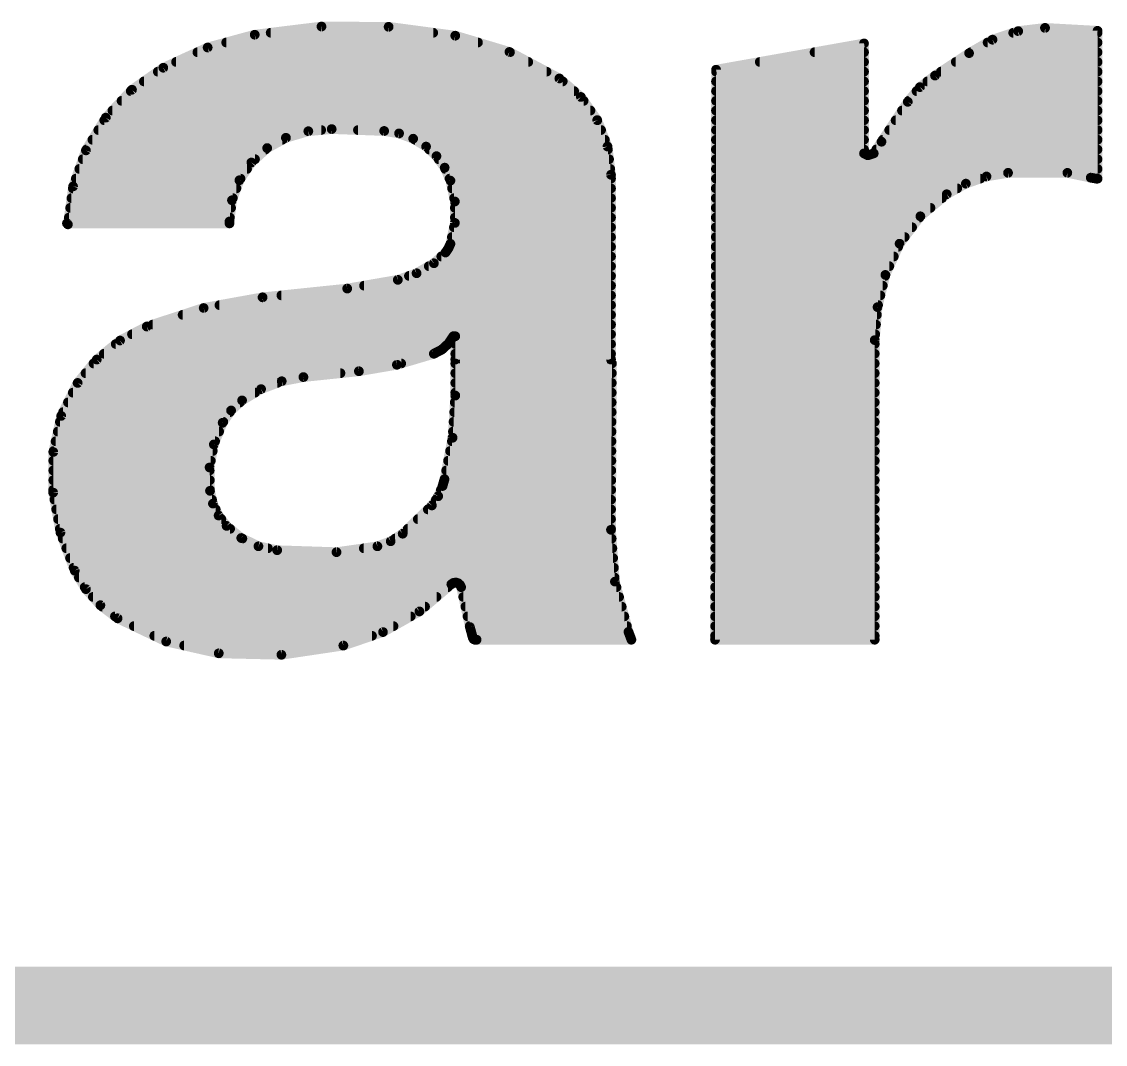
# Model space of a CAD drawing. Header units: inches. Extents: x 2 to 53, y 0 to 38.6.
# Drawn here: x 16.4781 to 16.5895, y 11.3195 to 11.4246 of the extents above; entities that cross this region are included whole.
import ezdxf

# ---------------------------------------------------------------- set-up
doc = ezdxf.new("R2010")
doc.units = ezdxf.units.IN
doc.header["$LTSCALE"] = 0.1
doc.header["$MEASUREMENT"] = 0
doc.layers.add('20', color=7, linetype='Continuous')
doc.layers.add('21', color=7, linetype='Continuous')

msp = doc.modelspace()

# ---------------------------------------------------------------- linework, layer by layer
at = {"layer": '20', "const_width": 0.008}
msp.add_lwpolyline([(14.93919, 11.32346), (18.45634, 11.32346)], dxfattribs=at)
at = {"layer": '21', "const_width": 0.001}
for points in [[(16.50892, 11.4241), (16.50206, 11.42326)], [(16.5037, 11.42346), (16.5204, 11.42346)], [(16.51582, 11.42407), (16.50892, 11.4241)], [(16.52267, 11.42316), (16.51582, 11.42407)], [(16.57787, 11.42275), (16.58051, 11.42363)], [(16.58, 11.42346), (16.58867, 11.42346)], [(16.58051, 11.42363), (16.58327, 11.42396)], [(16.58327, 11.42396), (16.58867, 11.42366)], [(16.58867, 11.42366), (16.58867, 11.40846)], [(16.50206, 11.42326), (16.49723, 11.42195)], [(16.49913, 11.42246), (16.525, 11.42246)], [(16.52823, 11.42149), (16.52267, 11.42316)], [(16.54947, 11.41966), (16.56467, 11.42236)], [(16.56467, 11.42236), (16.56467, 11.41106)], [(16.57547, 11.42136), (16.57787, 11.42275)], [(16.57737, 11.42246), (16.58867, 11.42246)], [(16.49723, 11.42195), (16.49267, 11.41986)], [(16.49617, 11.42146), (16.52829, 11.42146)], [(16.53336, 11.41876), (16.52823, 11.42149)], [(16.55959, 11.42146), (16.56467, 11.42146)], [(16.57197, 11.41906), (16.57547, 11.42136)], [(16.57564, 11.42146), (16.58867, 11.42146)], [(16.49398, 11.42046), (16.53017, 11.42046)], [(16.55396, 11.42046), (16.56467, 11.42046)], [(16.5741, 11.42046), (16.58867, 11.42046)], [(16.49267, 11.41986), (16.48945, 11.4176)], [(16.4921, 11.41946), (16.53205, 11.41946)], [(16.54936, 11.36106), (16.54947, 11.41966)], [(16.54947, 11.41946), (16.56467, 11.41946)], [(16.57041, 11.41787), (16.57197, 11.41906)], [(16.57258, 11.41946), (16.58867, 11.41946)], [(16.49067, 11.41846), (16.53371, 11.41846)], [(16.53558, 11.41686), (16.53336, 11.41876)], [(16.54946, 11.41846), (16.56467, 11.41846)], [(16.56917, 11.41636), (16.57041, 11.41787)], [(16.57118, 11.41846), (16.58867, 11.41846)], [(16.48945, 11.4176), (16.48676, 11.41473)], [(16.48932, 11.41746), (16.53488, 11.41746)], [(16.53726, 11.41448), (16.53558, 11.41686)], [(16.54946, 11.41746), (16.56467, 11.41746)], [(16.57007, 11.41746), (16.58867, 11.41746)], [(16.48838, 11.41646), (16.53586, 11.41646)], [(16.54946, 11.41646), (16.56467, 11.41646)], [(16.56647, 11.41226), (16.56917, 11.41636)], [(16.56925, 11.41646), (16.58867, 11.41646)], [(16.48676, 11.41473), (16.48471, 11.41137)], [(16.4866, 11.41446), (16.53726, 11.41446)], [(16.48744, 11.41546), (16.53656, 11.41546)], [(16.53831, 11.41176), (16.53726, 11.41448)], [(16.54946, 11.41546), (16.56467, 11.41546)], [(16.54946, 11.41446), (16.56467, 11.41446)], [(16.56792, 11.41446), (16.58867, 11.41446)], [(16.56857, 11.41546), (16.58867, 11.41546)], [(16.48599, 11.41346), (16.50889, 11.41346)], [(16.50527, 11.41266), (16.50757, 11.41334)], [(16.50757, 11.41334), (16.50997, 11.41356)], [(16.50997, 11.41356), (16.51536, 11.41336)], [(16.51267, 11.41346), (16.53765, 11.41346)], [(16.51536, 11.41336), (16.51689, 11.41311)], [(16.54946, 11.41346), (16.56467, 11.41346)], [(16.56726, 11.41346), (16.58867, 11.41346)], [(16.48538, 11.41246), (16.5049, 11.41246)], [(16.50334, 11.4116), (16.50527, 11.41266)], [(16.51689, 11.41311), (16.51835, 11.41257)], [(16.51835, 11.41257), (16.51967, 11.41176)], [(16.51852, 11.41246), (16.53804, 11.41246)], [(16.54945, 11.41246), (16.56467, 11.41246)], [(16.56567, 11.41106), (16.56647, 11.41226)], [(16.5666, 11.41246), (16.58867, 11.41246)], [(16.48471, 11.41137), (16.4834, 11.40766)], [(16.48477, 11.41146), (16.50318, 11.41146)], [(16.50172, 11.41012), (16.50334, 11.4116)], [(16.51967, 11.41176), (16.52073, 11.41077)], [(16.51999, 11.41146), (16.53835, 11.41146)], [(16.53867, 11.40886), (16.53831, 11.41176)], [(16.54945, 11.41146), (16.56467, 11.41146)], [(16.56467, 11.41106), (16.56506, 11.41086)], [(16.56506, 11.41086), (16.56567, 11.41106)], [(16.56593, 11.41146), (16.58867, 11.41146)], [(16.48439, 11.41046), (16.50209, 11.41046)], [(16.50049, 11.4083), (16.50172, 11.41012)], [(16.52073, 11.41077), (16.52158, 11.40959)], [(16.52096, 11.41046), (16.53847, 11.41046)], [(16.54945, 11.41046), (16.58867, 11.41046)], [(16.48404, 11.40946), (16.50127, 11.40946)], [(16.52158, 11.40959), (16.52217, 11.40826)], [(16.52163, 11.40946), (16.53859, 11.40946)], [(16.53867, 11.38986), (16.53867, 11.40886)], [(16.54945, 11.40946), (16.58867, 11.40946)], [(16.57947, 11.40906), (16.57725, 11.40869)], [(16.58556, 11.40906), (16.57947, 11.40906)], [(16.58797, 11.40856), (16.58556, 11.40906)], [(16.48368, 11.40846), (16.5006, 11.40846)], [(16.49973, 11.40624), (16.50049, 11.4083)], [(16.52208, 11.40846), (16.53867, 11.40846)], [(16.52217, 11.40826), (16.52263, 11.40611)], [(16.54945, 11.40846), (16.57661, 11.40846)], [(16.57513, 11.40795), (16.57317, 11.40686)], [(16.57725, 11.40869), (16.57513, 11.40795)], [(16.58856, 11.40846), (16.58797, 11.40856)], [(16.58867, 11.40846), (16.58856, 11.40846)], [(16.58856, 11.40846), (16.58867, 11.40846)], [(16.4834, 11.40766), (16.48286, 11.40376)], [(16.48337, 11.40746), (16.50018, 11.40746)], [(16.52234, 11.40746), (16.53867, 11.40746)], [(16.54944, 11.40746), (16.57425, 11.40746)], [(16.57317, 11.40686), (16.57046, 11.40459)], [(16.4831, 11.40546), (16.49963, 11.40546)], [(16.48323, 11.40646), (16.49981, 11.40646)], [(16.49947, 11.40406), (16.49973, 11.40624)], [(16.52255, 11.40646), (16.53867, 11.40646)], [(16.52263, 11.40611), (16.52263, 11.40391)], [(16.52263, 11.40546), (16.53867, 11.40546)], [(16.54944, 11.40646), (16.57269, 11.40646)], [(16.54944, 11.40546), (16.5715, 11.40546)], [(16.48296, 11.40446), (16.49951, 11.40446)], [(16.52263, 11.40446), (16.53867, 11.40446)], [(16.54944, 11.40446), (16.57037, 11.40446)], [(16.57046, 11.40459), (16.56833, 11.40178)], [(16.48277, 11.40386), (16.49947, 11.40386)], [(16.48286, 11.40376), (16.48277, 11.40386)], [(16.49947, 11.40386), (16.49947, 11.40406)], [(16.52263, 11.40391), (16.52217, 11.40176)], [(16.52253, 11.40346), (16.53867, 11.40346)], [(16.54944, 11.40346), (16.56961, 11.40346)], [(16.52232, 11.40246), (16.53867, 11.40246)], [(16.54944, 11.40246), (16.56885, 11.40246)], [(16.52196, 11.40129), (16.52167, 11.40086)], [(16.52217, 11.40176), (16.52196, 11.40129)], [(16.52204, 11.40146), (16.53867, 11.40146)], [(16.54943, 11.40146), (16.56818, 11.40146)], [(16.56833, 11.40178), (16.56686, 11.39856)], [(16.52167, 11.40086), (16.52047, 11.39976)], [(16.52123, 11.40046), (16.53867, 11.40046)], [(16.54943, 11.40046), (16.56773, 11.40046)], [(16.52047, 11.39976), (16.51869, 11.39874)], [(16.51995, 11.39946), (16.53867, 11.39946)], [(16.54943, 11.39946), (16.56727, 11.39946)], [(16.51677, 11.39806), (16.51156, 11.39716)], [(16.51869, 11.39874), (16.51677, 11.39806)], [(16.51791, 11.39846), (16.53867, 11.39846)], [(16.54943, 11.39846), (16.56684, 11.39846)], [(16.56686, 11.39856), (16.56606, 11.39525)], [(16.51156, 11.39716), (16.50286, 11.39626)], [(16.5133, 11.39746), (16.53867, 11.39746)], [(16.54943, 11.39746), (16.5666, 11.39746)], [(16.50286, 11.39626), (16.49681, 11.39517)], [(16.49844, 11.39546), (16.53867, 11.39546)], [(16.5048, 11.39646), (16.53867, 11.39646)], [(16.54942, 11.39546), (16.56611, 11.39546)], [(16.54943, 11.39646), (16.56635, 11.39646)], [(16.49681, 11.39517), (16.49097, 11.39326)], [(16.49465, 11.39446), (16.53867, 11.39446)], [(16.54942, 11.39446), (16.56599, 11.39446)], [(16.56606, 11.39525), (16.56577, 11.39186)], [(16.49097, 11.39326), (16.48822, 11.39182)], [(16.49158, 11.39346), (16.53867, 11.39346)], [(16.54942, 11.39346), (16.5659, 11.39346)], [(16.48945, 11.39246), (16.53867, 11.39246)], [(16.52196, 11.3915), (16.52247, 11.39226)], [(16.52247, 11.39226), (16.52267, 11.39226)], [(16.52267, 11.39226), (16.52267, 11.38986)], [(16.54942, 11.39246), (16.56582, 11.39246)], [(16.48822, 11.39182), (16.48582, 11.38986)], [(16.48778, 11.39146), (16.52192, 11.39146)], [(16.52128, 11.39088), (16.52196, 11.3915)], [(16.52267, 11.39146), (16.53867, 11.39146)], [(16.54942, 11.39146), (16.56577, 11.39146)], [(16.56577, 11.39186), (16.56577, 11.36106)], [(16.48656, 11.39046), (16.52047, 11.39046)], [(16.51667, 11.38933), (16.52047, 11.39046)], [(16.52047, 11.39046), (16.52128, 11.39088)], [(16.52267, 11.39046), (16.53867, 11.39046)], [(16.54942, 11.39046), (16.56577, 11.39046)], [(16.48582, 11.38986), (16.48386, 11.38746)], [(16.4855, 11.38946), (16.51711, 11.38946)], [(16.51277, 11.38866), (16.51667, 11.38933)], [(16.52267, 11.38986), (16.53867, 11.38986)], [(16.53877, 11.38946), (16.52267, 11.38946)], [(16.52267, 11.38946), (16.52267, 11.38616)], [(16.53867, 11.37236), (16.53877, 11.38946)], [(16.54941, 11.38946), (16.56577, 11.38946)], [(16.48468, 11.38846), (16.51087, 11.38846)], [(16.50484, 11.38763), (16.50706, 11.38806)], [(16.50706, 11.38806), (16.51277, 11.38866)], [(16.52267, 11.38846), (16.53876, 11.38846)], [(16.54941, 11.38846), (16.56577, 11.38846)], [(16.48386, 11.38746), (16.48218, 11.38407)], [(16.48386, 11.38746), (16.50438, 11.38746)], [(16.50077, 11.38566), (16.50271, 11.38683)], [(16.50271, 11.38683), (16.50484, 11.38763)], [(16.52267, 11.38746), (16.53875, 11.38746)], [(16.54941, 11.38746), (16.56577, 11.38746)], [(16.48287, 11.38546), (16.50055, 11.38546)], [(16.48337, 11.38646), (16.5021, 11.38646)], [(16.49963, 11.38463), (16.50077, 11.38566)], [(16.52267, 11.38616), (16.52239, 11.38183)], [(16.52262, 11.38546), (16.53874, 11.38546)], [(16.52267, 11.38646), (16.53875, 11.38646)], [(16.54941, 11.38646), (16.56577, 11.38646)], [(16.54941, 11.38546), (16.56577, 11.38546)], [(16.48237, 11.38446), (16.49952, 11.38446)], [(16.49877, 11.38336), (16.49963, 11.38463)], [(16.52256, 11.38446), (16.53874, 11.38446)], [(16.5494, 11.38446), (16.56577, 11.38446)], [(16.48218, 11.38407), (16.48136, 11.38036)], [(16.48204, 11.38346), (16.49883, 11.38346)], [(16.49786, 11.38113), (16.49877, 11.38336)], [(16.52249, 11.38346), (16.53873, 11.38346)], [(16.5494, 11.38346), (16.56577, 11.38346)], [(16.48182, 11.38246), (16.4984, 11.38246)], [(16.52243, 11.38246), (16.53873, 11.38246)], [(16.5494, 11.38246), (16.56577, 11.38246)], [(16.4816, 11.38146), (16.49799, 11.38146)], [(16.49742, 11.37877), (16.49786, 11.38113)], [(16.52239, 11.38183), (16.52156, 11.37756)], [(16.52232, 11.38146), (16.53872, 11.38146)], [(16.5494, 11.38146), (16.56577, 11.38146)], [(16.48136, 11.38036), (16.48135, 11.37619)], [(16.48139, 11.38046), (16.49774, 11.38046)], [(16.52213, 11.38046), (16.53871, 11.38046)], [(16.5494, 11.38046), (16.56577, 11.38046)], [(16.48136, 11.37946), (16.49755, 11.37946)], [(16.49747, 11.37636), (16.49742, 11.37877)], [(16.52193, 11.37946), (16.53871, 11.37946)], [(16.5494, 11.37946), (16.56577, 11.37946)], [(16.48136, 11.37846), (16.49743, 11.37846)], [(16.52174, 11.37846), (16.5387, 11.37846)], [(16.54939, 11.37846), (16.56577, 11.37846)], [(16.48136, 11.37746), (16.49745, 11.37746)], [(16.52136, 11.37686), (16.52091, 11.37581)], [(16.52156, 11.37756), (16.52136, 11.37686)], [(16.52154, 11.37746), (16.5387, 11.37746)], [(16.54939, 11.37746), (16.56577, 11.37746)], [(16.48135, 11.37646), (16.49746, 11.37646)], [(16.48135, 11.37619), (16.4821, 11.37207)], [(16.48148, 11.37546), (16.49767, 11.37546)], [(16.49777, 11.37505), (16.49747, 11.37636)], [(16.52091, 11.37581), (16.52027, 11.37486)], [(16.52068, 11.37546), (16.53868, 11.37546)], [(16.52119, 11.37646), (16.53869, 11.37646)], [(16.54939, 11.37646), (16.56577, 11.37646)], [(16.54939, 11.37546), (16.56577, 11.37546)], [(16.48166, 11.37446), (16.49805, 11.37446)], [(16.49835, 11.37383), (16.49777, 11.37505)], [(16.52027, 11.37486), (16.51727, 11.37196)], [(16.51985, 11.37446), (16.53868, 11.37446)], [(16.54939, 11.37446), (16.56577, 11.37446)], [(16.48185, 11.37346), (16.49863, 11.37346)], [(16.49917, 11.37276), (16.49835, 11.37383)], [(16.51882, 11.37346), (16.53867, 11.37346)], [(16.54939, 11.37346), (16.56577, 11.37346)], [(16.48203, 11.37246), (16.49953, 11.37246)], [(16.4821, 11.37207), (16.48356, 11.36816)], [(16.50068, 11.37152), (16.49917, 11.37276)], [(16.51778, 11.37246), (16.53867, 11.37246)], [(16.53907, 11.36703), (16.53867, 11.37236)], [(16.54938, 11.37246), (16.56577, 11.37246)], [(16.48233, 11.37146), (16.50079, 11.37146)], [(16.50245, 11.37067), (16.50068, 11.37152)], [(16.51603, 11.37118), (16.51467, 11.37066)], [(16.51727, 11.37196), (16.51603, 11.37118)], [(16.51648, 11.37146), (16.53874, 11.37146)], [(16.54938, 11.37146), (16.56577, 11.37146)], [(16.4827, 11.37046), (16.50341, 11.37046)], [(16.50436, 11.37026), (16.50245, 11.37067)], [(16.51047, 11.37006), (16.50436, 11.37026)], [(16.51467, 11.37066), (16.51047, 11.37006)], [(16.51327, 11.37046), (16.53881, 11.37046)], [(16.54938, 11.37046), (16.56577, 11.37046)], [(16.48308, 11.36946), (16.53889, 11.36946)], [(16.54938, 11.36946), (16.56577, 11.36946)], [(16.48345, 11.36846), (16.53897, 11.36846)], [(16.48356, 11.36816), (16.48471, 11.36626)], [(16.54938, 11.36846), (16.56577, 11.36846)], [(16.48399, 11.36746), (16.53904, 11.36746)], [(16.51899, 11.36397), (16.52227, 11.36676)], [(16.52227, 11.36676), (16.52248, 11.3669)], [(16.52248, 11.3669), (16.52273, 11.36694)], [(16.52273, 11.36694), (16.52297, 11.36686)], [(16.52297, 11.36686), (16.52316, 11.3667)], [(16.52316, 11.3667), (16.52327, 11.36646)], [(16.54047, 11.36186), (16.53907, 11.36703)], [(16.54937, 11.36746), (16.56577, 11.36746)], [(16.48459, 11.36646), (16.52191, 11.36646)], [(16.48471, 11.36626), (16.4862, 11.36461)], [(16.48543, 11.36546), (16.52074, 11.36546)], [(16.52327, 11.36646), (16.52417, 11.36236)], [(16.52327, 11.36646), (16.53923, 11.36646)], [(16.52349, 11.36546), (16.5395, 11.36546)], [(16.54937, 11.36646), (16.56577, 11.36646)], [(16.54937, 11.36546), (16.56577, 11.36546)], [(16.4862, 11.36461), (16.48797, 11.36326)], [(16.48639, 11.36446), (16.51956, 11.36446)], [(16.52371, 11.36446), (16.53977, 11.36446)], [(16.54937, 11.36446), (16.56577, 11.36446)], [(16.4877, 11.36346), (16.51809, 11.36346)], [(16.48797, 11.36326), (16.49296, 11.36088)], [(16.51524, 11.36185), (16.51899, 11.36397)], [(16.52393, 11.36346), (16.54004, 11.36346)], [(16.54937, 11.36346), (16.56577, 11.36346)], [(16.48964, 11.36246), (16.51632, 11.36246)], [(16.52415, 11.36246), (16.54031, 11.36246)], [(16.52417, 11.36236), (16.52447, 11.36126)], [(16.54937, 11.36246), (16.56577, 11.36246)], [(16.49174, 11.36146), (16.51411, 11.36146)], [(16.51117, 11.36046), (16.51524, 11.36185)], [(16.52441, 11.36146), (16.54062, 11.36146)], [(16.52447, 11.36126), (16.52455, 11.36112)], [(16.52455, 11.36112), (16.5247, 11.36105)], [(16.5247, 11.36105), (16.52486, 11.36106)], [(16.52486, 11.36106), (16.54077, 11.36106)], [(16.54077, 11.36106), (16.54047, 11.36186)], [(16.54936, 11.36146), (16.56577, 11.36146)], [(16.56577, 11.36106), (16.54936, 11.36106)], [(16.49296, 11.36088), (16.49836, 11.35966)], [(16.49481, 11.36046), (16.51117, 11.36046)], [(16.5048, 11.35951), (16.51117, 11.36046)], [(16.49836, 11.35966), (16.5048, 11.35951)]]:
    msp.add_lwpolyline(points, dxfattribs=at)
at = {"layer": '21', "const_width": 0.0005}
for points in [[(16.5037, 11.42371, 1), (16.5037, 11.42321)], [(16.50892, 11.42435, 1), (16.50892, 11.42385)], [(16.50895, 11.42385, 1), (16.50889, 11.42435)], [(16.51585, 11.42432, 1), (16.51579, 11.42382)], [(16.51582, 11.42382, 1), (16.51582, 11.42432)], [(16.5204, 11.42321, 1), (16.5204, 11.42371)], [(16.58, 11.42371, 1), (16.58, 11.42321)], [(16.58048, 11.42388, 1), (16.58054, 11.42338)], [(16.58059, 11.42339, 1), (16.58043, 11.42387)], [(16.58328, 11.42421, 1), (16.58325, 11.42371)], [(16.5833, 11.42371, 1), (16.58324, 11.42421)], [(16.58892, 11.42366, 1), (16.58842, 11.42366)], [(16.58865, 11.42341, 1), (16.58868, 11.42391)], [(16.58867, 11.42321, 1), (16.58867, 11.42371)], [(16.49913, 11.42271, 1), (16.49913, 11.42221)], [(16.50203, 11.42351, 1), (16.5021, 11.42301)], [(16.50213, 11.42302, 1), (16.502, 11.4235)], [(16.52274, 11.4234, 1), (16.5226, 11.42292)], [(16.52263, 11.42291, 1), (16.5227, 11.42341)], [(16.525, 11.42221, 1), (16.525, 11.42271)], [(16.56492, 11.42236, 1), (16.56442, 11.42236)], [(16.56471, 11.42212, 1), (16.56462, 11.42261)], [(16.57737, 11.42271, 1), (16.57737, 11.42221)], [(16.57779, 11.42299, 1), (16.57795, 11.42251)], [(16.578, 11.42254, 1), (16.57775, 11.42297)], [(16.58867, 11.42221, 1), (16.58867, 11.42271)], [(16.49617, 11.42171, 1), (16.49617, 11.42121)], [(16.49716, 11.42219, 1), (16.49729, 11.4217)], [(16.49733, 11.42172, 1), (16.49712, 11.42217)], [(16.52835, 11.42171, 1), (16.52812, 11.42127)], [(16.52816, 11.42125, 1), (16.5283, 11.42173)], [(16.52829, 11.42121, 1), (16.52829, 11.42171)], [(16.55959, 11.42171, 1), (16.55959, 11.42121)], [(16.56467, 11.42121, 1), (16.56467, 11.42171)], [(16.57534, 11.42158, 1), (16.57559, 11.42115)], [(16.5756, 11.42115, 1), (16.57533, 11.42157)], [(16.57564, 11.42171, 1), (16.57564, 11.42121)], [(16.58867, 11.42121, 1), (16.58867, 11.42171)], [(16.49398, 11.42071, 1), (16.49398, 11.42021)], [(16.53017, 11.42021, 1), (16.53017, 11.42071)], [(16.55396, 11.42071, 1), (16.55396, 11.42021)], [(16.56467, 11.42021, 1), (16.56467, 11.42071)], [(16.5741, 11.42071, 1), (16.5741, 11.42021)], [(16.58867, 11.42021, 1), (16.58867, 11.42071)], [(16.4921, 11.41971, 1), (16.4921, 11.41921)], [(16.49256, 11.42009, 1), (16.49277, 11.41964)], [(16.49281, 11.41966, 1), (16.49252, 11.42007)], [(16.53205, 11.41921, 1), (16.53205, 11.41971)], [(16.54972, 11.41966, 1), (16.54922, 11.41966)], [(16.54942, 11.41991, 1), (16.54951, 11.41942)], [(16.54947, 11.41971, 1), (16.54947, 11.41921)], [(16.56467, 11.41921, 1), (16.56467, 11.41971)], [(16.57183, 11.41927, 1), (16.5721, 11.41885)], [(16.57212, 11.41886, 1), (16.57181, 11.41926)], [(16.57258, 11.41971, 1), (16.57258, 11.41921)], [(16.58867, 11.41921, 1), (16.58867, 11.41971)], [(16.49067, 11.41871, 1), (16.49067, 11.41821)], [(16.53353, 11.41895, 1), (16.5332, 11.41857)], [(16.53325, 11.41854, 1), (16.53348, 11.41898)], [(16.53371, 11.41821, 1), (16.53371, 11.41871)], [(16.54946, 11.41871, 1), (16.54946, 11.41821)], [(16.56467, 11.41821, 1), (16.56467, 11.41871)], [(16.57026, 11.41807, 1), (16.57056, 11.41767)], [(16.57061, 11.41771, 1), (16.57022, 11.41803)], [(16.57118, 11.41871, 1), (16.57118, 11.41821)], [(16.58867, 11.41821, 1), (16.58867, 11.41871)], [(16.48932, 11.41771, 1), (16.48932, 11.41721)], [(16.4893, 11.41781, 1), (16.48959, 11.4174)], [(16.48963, 11.41743, 1), (16.48927, 11.41777)], [(16.53488, 11.41721, 1), (16.53488, 11.41771)], [(16.53578, 11.417, 1), (16.53537, 11.41672)], [(16.53541, 11.41667, 1), (16.53574, 11.41705)], [(16.54946, 11.41771, 1), (16.54946, 11.41721)], [(16.56467, 11.41721, 1), (16.56467, 11.41771)], [(16.57007, 11.41771, 1), (16.57007, 11.41721)], [(16.58867, 11.41721, 1), (16.58867, 11.41771)], [(16.48838, 11.41671, 1), (16.48838, 11.41621)], [(16.53586, 11.41621, 1), (16.53586, 11.41671)], [(16.54946, 11.41671, 1), (16.54946, 11.41621)], [(16.56467, 11.41621, 1), (16.56467, 11.41671)], [(16.56897, 11.41652, 1), (16.56936, 11.4162)], [(16.56938, 11.41623, 1), (16.56896, 11.4165)], [(16.56925, 11.41671, 1), (16.56925, 11.41621)], [(16.58867, 11.41621, 1), (16.58867, 11.41671)], [(16.4866, 11.41471, 1), (16.4866, 11.41421)], [(16.48658, 11.4149, 1), (16.48694, 11.41456)], [(16.48697, 11.4146, 1), (16.48654, 11.41486)], [(16.48744, 11.41571, 1), (16.48744, 11.41521)], [(16.53656, 11.41521, 1), (16.53656, 11.41571)], [(16.53749, 11.41457, 1), (16.53702, 11.41439)], [(16.53705, 11.41433, 1), (16.53746, 11.41462)], [(16.53726, 11.41421, 1), (16.53726, 11.41471)], [(16.54946, 11.41571, 1), (16.54946, 11.41521)], [(16.54946, 11.41471, 1), (16.54946, 11.41421)], [(16.56467, 11.41521, 1), (16.56467, 11.41571)], [(16.56467, 11.41421, 1), (16.56467, 11.41471)], [(16.56792, 11.41471, 1), (16.56792, 11.41421)], [(16.56857, 11.41571, 1), (16.56857, 11.41521)], [(16.58867, 11.41521, 1), (16.58867, 11.41571)], [(16.58867, 11.41421, 1), (16.58867, 11.41471)], [(16.48599, 11.41371, 1), (16.48599, 11.41321)], [(16.50755, 11.41359, 1), (16.50759, 11.41309)], [(16.50764, 11.4131, 1), (16.5075, 11.41358)], [(16.50889, 11.41321, 1), (16.50889, 11.41371)], [(16.50998, 11.41381, 1), (16.50996, 11.41331)], [(16.50999, 11.41331, 1), (16.50994, 11.41381)], [(16.51267, 11.41371, 1), (16.51267, 11.41321)], [(16.5154, 11.41361, 1), (16.51532, 11.41312)], [(16.51535, 11.41311, 1), (16.51537, 11.41361)], [(16.53765, 11.41321, 1), (16.53765, 11.41371)], [(16.54946, 11.41371, 1), (16.54946, 11.41321)], [(16.56467, 11.41321, 1), (16.56467, 11.41371)], [(16.56726, 11.41371, 1), (16.56726, 11.41321)], [(16.58867, 11.41321, 1), (16.58867, 11.41371)], [(16.48538, 11.41271, 1), (16.48538, 11.41221)], [(16.5049, 11.41221, 1), (16.5049, 11.41271)], [(16.50519, 11.4129, 1), (16.50534, 11.41242)], [(16.50539, 11.41244, 1), (16.50515, 11.41288)], [(16.51698, 11.41335, 1), (16.51681, 11.41288)], [(16.51685, 11.41286, 1), (16.51693, 11.41336)], [(16.51848, 11.41278, 1), (16.51821, 11.41236)], [(16.51826, 11.41234, 1), (16.51843, 11.4128)], [(16.51852, 11.41271, 1), (16.51852, 11.41221)], [(16.53804, 11.41221, 1), (16.53804, 11.41271)], [(16.54945, 11.41271, 1), (16.54945, 11.41221)], [(16.56467, 11.41221, 1), (16.56467, 11.41271)], [(16.56626, 11.4124, 1), (16.56668, 11.41212)], [(16.56667, 11.41212, 1), (16.56626, 11.4124)], [(16.5666, 11.41271, 1), (16.5666, 11.41221)], [(16.58867, 11.41221, 1), (16.58867, 11.41271)], [(16.4845, 11.4115, 1), (16.48493, 11.41124)], [(16.48495, 11.41128, 1), (16.48448, 11.41145)], [(16.48477, 11.41171, 1), (16.48477, 11.41121)], [(16.50322, 11.41182, 1), (16.50346, 11.41138)], [(16.50351, 11.41142, 1), (16.50317, 11.41179)], [(16.50318, 11.41121, 1), (16.50318, 11.41171)], [(16.51984, 11.41194, 1), (16.5195, 11.41158)], [(16.51954, 11.41155, 1), (16.5198, 11.41197)], [(16.51999, 11.41171, 1), (16.51999, 11.41121)], [(16.53856, 11.41179, 1), (16.53806, 11.41173)], [(16.53808, 11.41167, 1), (16.53854, 11.41185)], [(16.53835, 11.41121, 1), (16.53835, 11.41171)], [(16.54945, 11.41171, 1), (16.54945, 11.41121)], [(16.56478, 11.41128, 1), (16.56456, 11.41084)], [(16.56467, 11.41121, 1), (16.56467, 11.41171)], [(16.56574, 11.41082, 1), (16.56559, 11.4113)], [(16.56593, 11.41171, 1), (16.56593, 11.41121)], [(16.58867, 11.41121, 1), (16.58867, 11.41171)], [(16.48439, 11.41071, 1), (16.48439, 11.41021)], [(16.50155, 11.41031, 1), (16.50189, 11.40994)], [(16.50193, 11.40998, 1), (16.50151, 11.41026)], [(16.50209, 11.41021, 1), (16.50209, 11.41071)], [(16.52094, 11.41092, 1), (16.52053, 11.41063)], [(16.52056, 11.41059, 1), (16.5209, 11.41096)], [(16.52096, 11.41071, 1), (16.52096, 11.41021)], [(16.53847, 11.41021, 1), (16.53847, 11.41071)], [(16.54945, 11.41071, 1), (16.54945, 11.41021)], [(16.56442, 11.41106, 1), (16.56492, 11.41106)], [(16.56499, 11.4111, 1), (16.56514, 11.41063)], [(16.56495, 11.41064, 1), (16.56518, 11.41109)], [(16.56546, 11.4112, 1), (16.56588, 11.41092)], [(16.58867, 11.41021, 1), (16.58867, 11.41071)], [(16.48404, 11.40971, 1), (16.48404, 11.40921)], [(16.50127, 11.40921, 1), (16.50127, 11.40971)], [(16.52181, 11.40969, 1), (16.52135, 11.40949)], [(16.52137, 11.40944, 1), (16.52178, 11.40973)], [(16.52163, 11.40971, 1), (16.52163, 11.40921)], [(16.53892, 11.40886, 1), (16.53842, 11.40886)], [(16.53859, 11.40921, 1), (16.53859, 11.40971)], [(16.54945, 11.40971, 1), (16.54945, 11.40921)], [(16.57947, 11.40931, 1), (16.57947, 11.40881)], [(16.57951, 11.40881, 1), (16.57942, 11.40931)], [(16.58562, 11.4093, 1), (16.58551, 11.40882)], [(16.58556, 11.40881, 1), (16.58556, 11.40931)], [(16.58867, 11.40921, 1), (16.58867, 11.40971)], [(16.48368, 11.40871, 1), (16.48368, 11.40821)], [(16.50028, 11.40844, 1), (16.5007, 11.40816)], [(16.50072, 11.40821, 1), (16.50026, 11.40839)], [(16.5006, 11.40821, 1), (16.5006, 11.40871)], [(16.52208, 11.40871, 1), (16.52208, 11.40821)], [(16.52241, 11.40831, 1), (16.52192, 11.40821)], [(16.52194, 11.40816, 1), (16.5224, 11.40836)], [(16.53842, 11.40883, 1), (16.53892, 11.40889)], [(16.53867, 11.40821, 1), (16.53867, 11.40871)], [(16.54945, 11.40871, 1), (16.54945, 11.40821)], [(16.57505, 11.40818, 1), (16.57522, 11.40771)], [(16.57525, 11.40773, 1), (16.57501, 11.40817)], [(16.57661, 11.40821, 1), (16.57661, 11.40871)], [(16.57721, 11.40893, 1), (16.57729, 11.40844)], [(16.57734, 11.40845, 1), (16.57717, 11.40892)], [(16.58801, 11.40881, 1), (16.58793, 11.40831)], [(16.58792, 11.40832, 1), (16.58802, 11.4088)], [(16.58856, 11.40871, 1), (16.58856, 11.40821)], [(16.58856, 11.40871, 1), (16.58856, 11.40821)], [(16.58842, 11.40846, 1), (16.58892, 11.40846)], [(16.58852, 11.40821, 1), (16.58861, 11.40871)], [(16.58867, 11.40821, 1), (16.58867, 11.40871)], [(16.58867, 11.40821, 1), (16.58867, 11.40871)], [(16.48337, 11.40771, 1), (16.48337, 11.40721)], [(16.48316, 11.40774, 1), (16.48363, 11.40758)], [(16.48364, 11.40763, 1), (16.48315, 11.40769)], [(16.50018, 11.40721, 1), (16.50018, 11.40771)], [(16.52234, 11.40771, 1), (16.52234, 11.40721)], [(16.53867, 11.40721, 1), (16.53867, 11.40771)], [(16.54944, 11.40771, 1), (16.54944, 11.40721)], [(16.57305, 11.40708, 1), (16.57329, 11.40664)], [(16.57333, 11.40667, 1), (16.57301, 11.40705)], [(16.57425, 11.40721, 1), (16.57425, 11.40771)], [(16.4831, 11.40571, 1), (16.4831, 11.40521)], [(16.48323, 11.40671, 1), (16.48323, 11.40621)], [(16.49949, 11.40633, 1), (16.49996, 11.40615)], [(16.49997, 11.40621, 1), (16.49948, 11.40627)], [(16.49963, 11.40521, 1), (16.49963, 11.40571)], [(16.49981, 11.40621, 1), (16.49981, 11.40671)], [(16.52255, 11.40671, 1), (16.52255, 11.40621)], [(16.52288, 11.40611, 1), (16.52238, 11.40611)], [(16.52238, 11.40606, 1), (16.52287, 11.40616)], [(16.52263, 11.40571, 1), (16.52263, 11.40521)], [(16.53867, 11.40621, 1), (16.53867, 11.40671)], [(16.53867, 11.40521, 1), (16.53867, 11.40571)], [(16.54944, 11.40671, 1), (16.54944, 11.40621)], [(16.54944, 11.40571, 1), (16.54944, 11.40521)], [(16.5715, 11.40521, 1), (16.5715, 11.40571)], [(16.57269, 11.40621, 1), (16.57269, 11.40671)], [(16.48296, 11.40471, 1), (16.48296, 11.40421)], [(16.49951, 11.40421, 1), (16.49951, 11.40471)], [(16.52263, 11.40471, 1), (16.52263, 11.40421)], [(16.53867, 11.40421, 1), (16.53867, 11.40471)], [(16.54944, 11.40471, 1), (16.54944, 11.40421)], [(16.5703, 11.40478, 1), (16.57062, 11.4044)], [(16.57066, 11.40444, 1), (16.57026, 11.40474)], [(16.57037, 11.40421, 1), (16.57037, 11.40471)], [(16.48277, 11.40411, 1), (16.48277, 11.40361)], [(16.48295, 11.40404, 1), (16.48259, 11.40369)], [(16.48262, 11.40379, 1), (16.48311, 11.40373)], [(16.48268, 11.40359, 1), (16.48304, 11.40393)], [(16.49972, 11.40406, 1), (16.49922, 11.40406)], [(16.49922, 11.40409, 1), (16.49971, 11.40403)], [(16.49922, 11.40386, 1), (16.49972, 11.40386)], [(16.49947, 11.40361, 1), (16.49947, 11.40411)], [(16.52253, 11.40371, 1), (16.52253, 11.40321)], [(16.52287, 11.40386, 1), (16.52238, 11.40396)], [(16.52238, 11.40391, 1), (16.52288, 11.40391)], [(16.53867, 11.40321, 1), (16.53867, 11.40371)], [(16.54944, 11.40371, 1), (16.54944, 11.40321)], [(16.56961, 11.40321, 1), (16.56961, 11.40371)], [(16.52232, 11.40271, 1), (16.52232, 11.40221)], [(16.53867, 11.40221, 1), (16.53867, 11.40271)], [(16.54944, 11.40271, 1), (16.54944, 11.40221)], [(16.56885, 11.40221, 1), (16.56885, 11.40271)], [(16.52173, 11.40139, 1), (16.52219, 11.40119)], [(16.52217, 11.40115, 1), (16.52175, 11.40143)], [(16.52204, 11.40171, 1), (16.52204, 11.40121)], [(16.52192, 11.40181, 1), (16.52241, 11.40171)], [(16.5224, 11.40166, 1), (16.52194, 11.40186)], [(16.53867, 11.40121, 1), (16.53867, 11.40171)], [(16.54943, 11.40171, 1), (16.54943, 11.40121)], [(16.56813, 11.40193, 1), (16.56853, 11.40162)], [(16.56855, 11.40167, 1), (16.5681, 11.40188)], [(16.56818, 11.40121, 1), (16.56818, 11.40171)], [(16.52123, 11.40071, 1), (16.52123, 11.40021)], [(16.52146, 11.40101, 1), (16.52187, 11.40072)], [(16.52184, 11.40068, 1), (16.5215, 11.40105)], [(16.53867, 11.40021, 1), (16.53867, 11.40071)], [(16.54943, 11.40071, 1), (16.54943, 11.40021)], [(16.56773, 11.40021, 1), (16.56773, 11.40071)], [(16.51995, 11.39971, 1), (16.51995, 11.39921)], [(16.5203, 11.39994, 1), (16.52064, 11.39958)], [(16.52059, 11.39954, 1), (16.52034, 11.39998)], [(16.53867, 11.39921, 1), (16.53867, 11.39971)], [(16.54943, 11.39971, 1), (16.54943, 11.39921)], [(16.56727, 11.39921, 1), (16.56727, 11.39971)], [(16.51668, 11.3983, 1), (16.51685, 11.39782)], [(16.51681, 11.39781, 1), (16.51672, 11.39831)], [(16.51791, 11.39871, 1), (16.51791, 11.39821)], [(16.51857, 11.39896, 1), (16.51882, 11.39852)], [(16.51878, 11.3985, 1), (16.51861, 11.39897)], [(16.53867, 11.39821, 1), (16.53867, 11.39871)], [(16.54943, 11.39871, 1), (16.54943, 11.39821)], [(16.56664, 11.39866, 1), (16.56709, 11.39846)], [(16.56711, 11.3985, 1), (16.56662, 11.39862)], [(16.56684, 11.39821, 1), (16.56684, 11.39871)], [(16.51152, 11.39741, 1), (16.51161, 11.39692)], [(16.51159, 11.39691, 1), (16.51154, 11.39741)], [(16.5133, 11.39771, 1), (16.5133, 11.39721)], [(16.53867, 11.39721, 1), (16.53867, 11.39771)], [(16.54943, 11.39771, 1), (16.54943, 11.39721)], [(16.5666, 11.39721, 1), (16.5666, 11.39771)], [(16.49844, 11.39571, 1), (16.49844, 11.39521)], [(16.50284, 11.39651, 1), (16.50289, 11.39601)], [(16.50291, 11.39601, 1), (16.50282, 11.39651)], [(16.5048, 11.39671, 1), (16.5048, 11.39621)], [(16.53867, 11.39621, 1), (16.53867, 11.39671)], [(16.53867, 11.39521, 1), (16.53867, 11.39571)], [(16.54942, 11.39571, 1), (16.54942, 11.39521)], [(16.54943, 11.39671, 1), (16.54943, 11.39621)], [(16.56611, 11.39521, 1), (16.56611, 11.39571)], [(16.56635, 11.39621, 1), (16.56635, 11.39671)], [(16.49465, 11.39471, 1), (16.49465, 11.39421)], [(16.49677, 11.39541, 1), (16.49686, 11.39492)], [(16.49689, 11.39493, 1), (16.49674, 11.3954)], [(16.53867, 11.39421, 1), (16.53867, 11.39471)], [(16.54942, 11.39471, 1), (16.54942, 11.39421)], [(16.56631, 11.39523, 1), (16.56581, 11.39528)], [(16.56582, 11.39531, 1), (16.5663, 11.39519)], [(16.56599, 11.39421, 1), (16.56599, 11.39471)], [(16.49089, 11.3935, 1), (16.49104, 11.39302)], [(16.49108, 11.39304, 1), (16.49085, 11.39348)], [(16.49158, 11.39371, 1), (16.49158, 11.39321)], [(16.53867, 11.39321, 1), (16.53867, 11.39371)], [(16.54942, 11.39371, 1), (16.54942, 11.39321)], [(16.5659, 11.39321, 1), (16.5659, 11.39371)], [(16.48945, 11.39271, 1), (16.48945, 11.39221)], [(16.52247, 11.39251, 1), (16.52247, 11.39201)], [(16.52268, 11.39212, 1), (16.52226, 11.3924)], [(16.52292, 11.39226, 1), (16.52242, 11.39226)], [(16.52267, 11.39201, 1), (16.52267, 11.39251)], [(16.53867, 11.39221, 1), (16.53867, 11.39271)], [(16.54942, 11.39271, 1), (16.54942, 11.39221)], [(16.56582, 11.39221, 1), (16.56582, 11.39271)], [(16.48778, 11.39171, 1), (16.48778, 11.39121)], [(16.48811, 11.39204, 1), (16.48834, 11.3916)], [(16.48838, 11.39163, 1), (16.48807, 11.39201)], [(16.52175, 11.39163, 1), (16.52217, 11.39136)], [(16.52213, 11.39131, 1), (16.52179, 11.39168)], [(16.52192, 11.39121, 1), (16.52192, 11.39171)], [(16.52267, 11.39171, 1), (16.52267, 11.39121)], [(16.53867, 11.39121, 1), (16.53867, 11.39171)], [(16.54942, 11.39171, 1), (16.54942, 11.39121)], [(16.56602, 11.39186, 1), (16.56552, 11.39186)], [(16.56552, 11.39188, 1), (16.56601, 11.39184)], [(16.56577, 11.39121, 1), (16.56577, 11.39171)], [(16.48656, 11.39071, 1), (16.48656, 11.39021)], [(16.52035, 11.39068, 1), (16.52058, 11.39024)], [(16.52054, 11.39022, 1), (16.52039, 11.3907)], [(16.52047, 11.39021, 1), (16.52047, 11.39071)], [(16.52111, 11.39107, 1), (16.52145, 11.3907)], [(16.5214, 11.39066, 1), (16.52117, 11.3911)], [(16.52267, 11.39071, 1), (16.52267, 11.39021)], [(16.53867, 11.39021, 1), (16.53867, 11.39071)], [(16.54942, 11.39071, 1), (16.54942, 11.39021)], [(16.56577, 11.39021, 1), (16.56577, 11.39071)], [(16.4855, 11.38971, 1), (16.4855, 11.38921)], [(16.48567, 11.39005, 1), (16.48598, 11.38967)], [(16.48602, 11.3897, 1), (16.48563, 11.39002)], [(16.5166, 11.38957, 1), (16.51674, 11.38909)], [(16.51671, 11.38908, 1), (16.51663, 11.38958)], [(16.51711, 11.38921, 1), (16.51711, 11.38971)], [(16.52267, 11.39011, 1), (16.52267, 11.38961)], [(16.52242, 11.38986, 1), (16.52292, 11.38986)], [(16.52267, 11.38971, 1), (16.52267, 11.38921)], [(16.52292, 11.38946, 1), (16.52242, 11.38946)], [(16.53842, 11.38986, 1), (16.53892, 11.38986)], [(16.53902, 11.38946, 1), (16.53852, 11.38946)], [(16.53867, 11.38961, 1), (16.53867, 11.39011)], [(16.53877, 11.38921, 1), (16.53877, 11.38971)], [(16.54941, 11.38971, 1), (16.54941, 11.38921)], [(16.56577, 11.38921, 1), (16.56577, 11.38971)], [(16.48468, 11.38871, 1), (16.48468, 11.38821)], [(16.50704, 11.38831, 1), (16.50709, 11.38781)], [(16.50711, 11.38781, 1), (16.50702, 11.38831)], [(16.51087, 11.38821, 1), (16.51087, 11.38871)], [(16.51272, 11.38891, 1), (16.51281, 11.38842)], [(16.51279, 11.38841, 1), (16.51274, 11.38891)], [(16.52267, 11.38871, 1), (16.52267, 11.38821)], [(16.53876, 11.38821, 1), (16.53876, 11.38871)], [(16.54941, 11.38871, 1), (16.54941, 11.38821)], [(16.56577, 11.38821, 1), (16.56577, 11.38871)], [(16.48386, 11.38771, 1), (16.48386, 11.38721)], [(16.48367, 11.38762, 1), (16.48406, 11.3873)], [(16.48409, 11.38735, 1), (16.48364, 11.38757)], [(16.50263, 11.38706, 1), (16.5028, 11.38659)], [(16.50284, 11.38661, 1), (16.50259, 11.38704)], [(16.50438, 11.38721, 1), (16.50438, 11.38771)], [(16.50479, 11.38788, 1), (16.50488, 11.38739)], [(16.50492, 11.3874, 1), (16.50475, 11.38787)], [(16.52267, 11.38771, 1), (16.52267, 11.38721)], [(16.53875, 11.38721, 1), (16.53875, 11.38771)], [(16.54941, 11.38771, 1), (16.54941, 11.38721)], [(16.56577, 11.38721, 1), (16.56577, 11.38771)], [(16.48287, 11.38571, 1), (16.48287, 11.38521)], [(16.48337, 11.38671, 1), (16.48337, 11.38621)], [(16.50064, 11.38588, 1), (16.50089, 11.38545)], [(16.50055, 11.38521, 1), (16.50055, 11.38571)], [(16.50093, 11.38548, 1), (16.5006, 11.38585)], [(16.5021, 11.38621, 1), (16.5021, 11.38671)], [(16.52262, 11.38571, 1), (16.52262, 11.38521)], [(16.52267, 11.38671, 1), (16.52267, 11.38621)], [(16.52292, 11.38615, 1), (16.52242, 11.38618)], [(16.52242, 11.38616, 1), (16.52292, 11.38616)], [(16.53874, 11.38521, 1), (16.53874, 11.38571)], [(16.53875, 11.38621, 1), (16.53875, 11.38671)], [(16.54941, 11.38671, 1), (16.54941, 11.38621)], [(16.54941, 11.38571, 1), (16.54941, 11.38521)], [(16.56577, 11.38621, 1), (16.56577, 11.38671)], [(16.56577, 11.38521, 1), (16.56577, 11.38571)], [(16.48237, 11.38471, 1), (16.48237, 11.38421)], [(16.49946, 11.38481, 1), (16.4998, 11.38444)], [(16.49984, 11.38449, 1), (16.49943, 11.38477)], [(16.49952, 11.38421, 1), (16.49952, 11.38471)], [(16.52256, 11.38471, 1), (16.52256, 11.38421)], [(16.53874, 11.38421, 1), (16.53874, 11.38471)], [(16.5494, 11.38471, 1), (16.5494, 11.38421)], [(16.56577, 11.38421, 1), (16.56577, 11.38471)], [(16.48204, 11.38371, 1), (16.48204, 11.38321)], [(16.48242, 11.38401, 1), (16.48193, 11.38412)], [(16.48195, 11.38418, 1), (16.4824, 11.38396)], [(16.49856, 11.3835, 1), (16.49897, 11.38322)], [(16.499, 11.38327, 1), (16.49853, 11.38346)], [(16.49883, 11.38321, 1), (16.49883, 11.38371)], [(16.52249, 11.38371, 1), (16.52249, 11.38321)], [(16.53873, 11.38321, 1), (16.53873, 11.38371)], [(16.5494, 11.38371, 1), (16.5494, 11.38321)], [(16.56577, 11.38321, 1), (16.56577, 11.38371)], [(16.48182, 11.38271, 1), (16.48182, 11.38221)], [(16.4984, 11.38221, 1), (16.4984, 11.38271)], [(16.52243, 11.38271, 1), (16.52243, 11.38221)], [(16.53873, 11.38221, 1), (16.53873, 11.38271)], [(16.5494, 11.38271, 1), (16.5494, 11.38221)], [(16.56577, 11.38221, 1), (16.56577, 11.38271)], [(16.4816, 11.38171, 1), (16.4816, 11.38121)], [(16.49811, 11.38109, 1), (16.49761, 11.38118)], [(16.49763, 11.38123, 1), (16.49809, 11.38104)], [(16.49799, 11.38121, 1), (16.49799, 11.38171)], [(16.52232, 11.38171, 1), (16.52232, 11.38121)], [(16.52264, 11.38178, 1), (16.52214, 11.38187)], [(16.52214, 11.38184, 1), (16.52264, 11.38181)], [(16.53872, 11.38121, 1), (16.53872, 11.38171)], [(16.5494, 11.38171, 1), (16.5494, 11.38121)], [(16.56577, 11.38121, 1), (16.56577, 11.38171)], [(16.48161, 11.38036, 1), (16.48111, 11.38036)], [(16.48112, 11.38042, 1), (16.48161, 11.38031)], [(16.48139, 11.38071, 1), (16.48139, 11.38021)], [(16.49774, 11.38021, 1), (16.49774, 11.38071)], [(16.52213, 11.38071, 1), (16.52213, 11.38021)], [(16.53871, 11.38021, 1), (16.53871, 11.38071)], [(16.5494, 11.38071, 1), (16.5494, 11.38021)], [(16.56577, 11.38021, 1), (16.56577, 11.38071)], [(16.48136, 11.37971, 1), (16.48136, 11.37921)], [(16.49767, 11.37877, 1), (16.49717, 11.37876)], [(16.49755, 11.37921, 1), (16.49755, 11.37971)], [(16.52193, 11.37971, 1), (16.52193, 11.37921)], [(16.53871, 11.37921, 1), (16.53871, 11.37971)], [(16.5494, 11.37971, 1), (16.5494, 11.37921)], [(16.56577, 11.37921, 1), (16.56577, 11.37971)], [(16.48136, 11.37871, 1), (16.48136, 11.37821)], [(16.49718, 11.37881, 1), (16.49767, 11.37872)], [(16.49743, 11.37821, 1), (16.49743, 11.37871)], [(16.52174, 11.37871, 1), (16.52174, 11.37821)], [(16.5387, 11.37821, 1), (16.5387, 11.37871)], [(16.54939, 11.37871, 1), (16.54939, 11.37821)], [(16.56577, 11.37821, 1), (16.56577, 11.37871)], [(16.48136, 11.37771, 1), (16.48136, 11.37721)], [(16.49745, 11.37721, 1), (16.49745, 11.37771)], [(16.52112, 11.37693, 1), (16.5216, 11.37679)], [(16.52159, 11.37676, 1), (16.52113, 11.37696)], [(16.52154, 11.37771, 1), (16.52154, 11.37721)], [(16.52132, 11.37761, 1), (16.52181, 11.37751)], [(16.5218, 11.37749, 1), (16.52132, 11.37763)], [(16.5387, 11.37721, 1), (16.5387, 11.37771)], [(16.54939, 11.37771, 1), (16.54939, 11.37721)], [(16.56577, 11.37721, 1), (16.56577, 11.37771)], [(16.48135, 11.37671, 1), (16.48135, 11.37621)], [(16.4816, 11.37623, 1), (16.48111, 11.37614)], [(16.4811, 11.37619, 1), (16.4816, 11.37618)], [(16.48148, 11.37571, 1), (16.48148, 11.37521)], [(16.49771, 11.37642, 1), (16.49722, 11.37631)], [(16.49722, 11.37636, 1), (16.49772, 11.37637)], [(16.49746, 11.37621, 1), (16.49746, 11.37671)], [(16.49767, 11.37521, 1), (16.49767, 11.37571)], [(16.52068, 11.37571, 1), (16.52068, 11.37521)], [(16.52068, 11.37591, 1), (16.52114, 11.37571)], [(16.52112, 11.37567, 1), (16.52071, 11.37595)], [(16.52119, 11.37671, 1), (16.52119, 11.37621)], [(16.53868, 11.37521, 1), (16.53868, 11.37571)], [(16.53869, 11.37621, 1), (16.53869, 11.37671)], [(16.54939, 11.37671, 1), (16.54939, 11.37621)], [(16.54939, 11.37571, 1), (16.54939, 11.37521)], [(16.56577, 11.37621, 1), (16.56577, 11.37671)], [(16.56577, 11.37521, 1), (16.56577, 11.37571)], [(16.48166, 11.37471, 1), (16.48166, 11.37421)], [(16.498, 11.37516, 1), (16.49754, 11.37494)], [(16.49753, 11.37499, 1), (16.49801, 11.37511)], [(16.49805, 11.37421, 1), (16.49805, 11.37471)], [(16.51985, 11.37471, 1), (16.51985, 11.37421)], [(16.52006, 11.375, 1), (16.52047, 11.37472)], [(16.52044, 11.37468, 1), (16.52009, 11.37504)], [(16.53868, 11.37421, 1), (16.53868, 11.37471)], [(16.54939, 11.37471, 1), (16.54939, 11.37421)], [(16.56577, 11.37421, 1), (16.56577, 11.37471)], [(16.48185, 11.37371, 1), (16.48185, 11.37321)], [(16.49854, 11.37398, 1), (16.49815, 11.37368)], [(16.49812, 11.37372, 1), (16.49857, 11.37394)], [(16.49863, 11.37321, 1), (16.49863, 11.37371)], [(16.51882, 11.37371, 1), (16.51882, 11.37321)], [(16.53867, 11.37321, 1), (16.53867, 11.37371)], [(16.54939, 11.37371, 1), (16.54939, 11.37321)], [(16.56577, 11.37321, 1), (16.56577, 11.37371)], [(16.48203, 11.37271, 1), (16.48203, 11.37221)], [(16.48233, 11.37216, 1), (16.48186, 11.37199)], [(16.49933, 11.37295, 1), (16.49901, 11.37257)], [(16.49897, 11.37261, 1), (16.49937, 11.37291)], [(16.49953, 11.37221, 1), (16.49953, 11.37271)], [(16.51778, 11.37271, 1), (16.51778, 11.37221)], [(16.53892, 11.37238, 1), (16.53842, 11.37234)], [(16.53842, 11.37236, 1), (16.53892, 11.37236)], [(16.53867, 11.37221, 1), (16.53867, 11.37271)], [(16.54938, 11.37271, 1), (16.54938, 11.37221)], [(16.56577, 11.37221, 1), (16.56577, 11.37271)], [(16.48185, 11.37203, 1), (16.48234, 11.37212)], [(16.48233, 11.37171, 1), (16.48233, 11.37121)], [(16.50079, 11.37174, 1), (16.50057, 11.37129)], [(16.50052, 11.37132, 1), (16.50084, 11.37171)], [(16.50079, 11.37121, 1), (16.50079, 11.37171)], [(16.5159, 11.37139, 1), (16.51617, 11.37097)], [(16.51612, 11.37095, 1), (16.51594, 11.37141)], [(16.51648, 11.37171, 1), (16.51648, 11.37121)], [(16.51709, 11.37214, 1), (16.51744, 11.37178)], [(16.5174, 11.37175, 1), (16.51713, 11.37217)], [(16.53874, 11.37121, 1), (16.53874, 11.37171)], [(16.54938, 11.37171, 1), (16.54938, 11.37121)], [(16.56577, 11.37121, 1), (16.56577, 11.37171)], [(16.4827, 11.37071, 1), (16.4827, 11.37021)], [(16.5025, 11.37091, 1), (16.50239, 11.37042)], [(16.50234, 11.37044, 1), (16.50255, 11.37089)], [(16.50341, 11.37021, 1), (16.50341, 11.37071)], [(16.50437, 11.37051, 1), (16.50436, 11.37001)], [(16.50431, 11.37002, 1), (16.50442, 11.37051)], [(16.51043, 11.37031, 1), (16.5105, 11.36981)], [(16.51046, 11.36981, 1), (16.51047, 11.37031)], [(16.51327, 11.37071, 1), (16.51327, 11.37021)], [(16.51458, 11.3709, 1), (16.51476, 11.37043)], [(16.5147, 11.37041, 1), (16.51463, 11.37091)], [(16.53881, 11.37021, 1), (16.53881, 11.37071)], [(16.54938, 11.37071, 1), (16.54938, 11.37021)], [(16.56577, 11.37021, 1), (16.56577, 11.37071)], [(16.48308, 11.36971, 1), (16.48308, 11.36921)], [(16.53889, 11.36921, 1), (16.53889, 11.36971)], [(16.54938, 11.36971, 1), (16.54938, 11.36921)], [(16.56577, 11.36921, 1), (16.56577, 11.36971)], [(16.48345, 11.36871, 1), (16.48345, 11.36821)], [(16.48378, 11.36829, 1), (16.48335, 11.36803)], [(16.48333, 11.36807, 1), (16.4838, 11.36825)], [(16.53897, 11.36821, 1), (16.53897, 11.36871)], [(16.54938, 11.36871, 1), (16.54938, 11.36821)], [(16.56577, 11.36821, 1), (16.56577, 11.36871)], [(16.48399, 11.36771, 1), (16.48399, 11.36721)], [(16.52213, 11.36697, 1), (16.5224, 11.36655)], [(16.52243, 11.36657, 1), (16.5221, 11.36695)], [(16.52244, 11.36715, 1), (16.52251, 11.36665)], [(16.52262, 11.36669, 1), (16.52234, 11.36711)], [(16.5228, 11.36718, 1), (16.52266, 11.3667)], [(16.52277, 11.36669, 1), (16.52269, 11.36719)], [(16.52314, 11.36705, 1), (16.52281, 11.36668)], [(16.5229, 11.36663, 1), (16.52305, 11.3671)], [(16.52339, 11.36679, 1), (16.52294, 11.3666)], [(16.523, 11.36651, 1), (16.52333, 11.36688)], [(16.53932, 11.36709, 1), (16.53883, 11.36696)], [(16.53883, 11.36701, 1), (16.53932, 11.36705)], [(16.53904, 11.36721, 1), (16.53904, 11.36771)], [(16.54937, 11.36771, 1), (16.54937, 11.36721)], [(16.56577, 11.36721, 1), (16.56577, 11.36771)], [(16.48459, 11.36671, 1), (16.48459, 11.36621)], [(16.4849, 11.36643, 1), (16.48453, 11.36609)], [(16.4845, 11.36613, 1), (16.48493, 11.36639)], [(16.48543, 11.36571, 1), (16.48543, 11.36521)], [(16.52074, 11.36521, 1), (16.52074, 11.36571)], [(16.52191, 11.36621, 1), (16.52191, 11.36671)], [(16.52351, 11.36652, 1), (16.52302, 11.36641)], [(16.52327, 11.36671, 1), (16.52327, 11.36621)], [(16.52304, 11.36636, 1), (16.5235, 11.36656)], [(16.52349, 11.36571, 1), (16.52349, 11.36521)], [(16.53923, 11.36621, 1), (16.53923, 11.36671)], [(16.5395, 11.36521, 1), (16.5395, 11.36571)], [(16.54937, 11.36671, 1), (16.54937, 11.36621)], [(16.54937, 11.36571, 1), (16.54937, 11.36521)], [(16.56577, 11.36621, 1), (16.56577, 11.36671)], [(16.56577, 11.36521, 1), (16.56577, 11.36571)], [(16.48635, 11.36481, 1), (16.48605, 11.36441)], [(16.48601, 11.36444, 1), (16.48639, 11.36477)], [(16.48639, 11.36471, 1), (16.48639, 11.36421)], [(16.51956, 11.36421, 1), (16.51956, 11.36471)], [(16.52371, 11.36471, 1), (16.52371, 11.36421)], [(16.53977, 11.36421, 1), (16.53977, 11.36471)], [(16.54937, 11.36471, 1), (16.54937, 11.36421)], [(16.56577, 11.36421, 1), (16.56577, 11.36471)], [(16.4877, 11.36371, 1), (16.4877, 11.36321)], [(16.48807, 11.36349, 1), (16.48786, 11.36304)], [(16.48781, 11.36306, 1), (16.48812, 11.36346)], [(16.51809, 11.36321, 1), (16.51809, 11.36371)], [(16.51882, 11.36416, 1), (16.51915, 11.36378)], [(16.51911, 11.36375, 1), (16.51886, 11.36419)], [(16.52393, 11.36371, 1), (16.52393, 11.36321)], [(16.54004, 11.36321, 1), (16.54004, 11.36371)], [(16.54937, 11.36371, 1), (16.54937, 11.36321)], [(16.56577, 11.36321, 1), (16.56577, 11.36371)], [(16.48964, 11.36271, 1), (16.48964, 11.36221)], [(16.51632, 11.36221, 1), (16.51632, 11.36271)], [(16.52415, 11.36271, 1), (16.52415, 11.36221)], [(16.52441, 11.36243, 1), (16.52393, 11.3623)], [(16.52392, 11.36231, 1), (16.52441, 11.36242)], [(16.54031, 11.36221, 1), (16.54031, 11.36271)], [(16.54937, 11.36271, 1), (16.54937, 11.36221)], [(16.56577, 11.36221, 1), (16.56577, 11.36271)], [(16.49174, 11.36171, 1), (16.49174, 11.36121)], [(16.51411, 11.36121, 1), (16.51411, 11.36171)], [(16.51512, 11.36206, 1), (16.51537, 11.36163)], [(16.51532, 11.36161, 1), (16.51516, 11.36208)], [(16.52441, 11.36171, 1), (16.52441, 11.36121)], [(16.52468, 11.36139, 1), (16.52425, 11.36113)], [(16.52423, 11.3612, 1), (16.52471, 11.36133)], [(16.52467, 11.36134, 1), (16.52444, 11.3609)], [(16.52434, 11.36099, 1), (16.52477, 11.36125)], [(16.52468, 11.3613, 1), (16.52472, 11.3608)], [(16.52459, 11.36082, 1), (16.52481, 11.36127)], [(16.52486, 11.36131, 1), (16.52486, 11.36081)], [(16.52488, 11.36081, 1), (16.52484, 11.36131)], [(16.5407, 11.36195, 1), (16.54023, 11.36178)], [(16.54022, 11.3618, 1), (16.54071, 11.36193)], [(16.54062, 11.36121, 1), (16.54062, 11.36171)], [(16.54077, 11.36081, 1), (16.54077, 11.36131)], [(16.54936, 11.36171, 1), (16.54936, 11.36121)], [(16.54936, 11.36131, 1), (16.54936, 11.36081)], [(16.56577, 11.36121, 1), (16.56577, 11.36171)], [(16.56577, 11.36081, 1), (16.56577, 11.36131)], [(16.49302, 11.36112, 1), (16.49291, 11.36063)], [(16.49285, 11.36065, 1), (16.49307, 11.3611)], [(16.49481, 11.36071, 1), (16.49481, 11.36021)], [(16.51109, 11.3607, 1), (16.51125, 11.36022)], [(16.5112, 11.36021, 1), (16.51113, 11.36071)], [(16.51117, 11.36021, 1), (16.51117, 11.36071)], [(16.54053, 11.36097, 1), (16.541, 11.36115)], [(16.54911, 11.36106, 1), (16.54961, 11.36106)], [(16.56552, 11.36106, 1), (16.56602, 11.36106)], [(16.49837, 11.35991, 1), (16.49836, 11.35941)], [(16.49831, 11.35942, 1), (16.49842, 11.35991)], [(16.50476, 11.35976, 1), (16.50484, 11.35927)], [(16.50479, 11.35926, 1), (16.50481, 11.35976)]]:
    msp.add_lwpolyline(points, format="xyb", dxfattribs=at)

doc.saveas('drawing.dxf')
